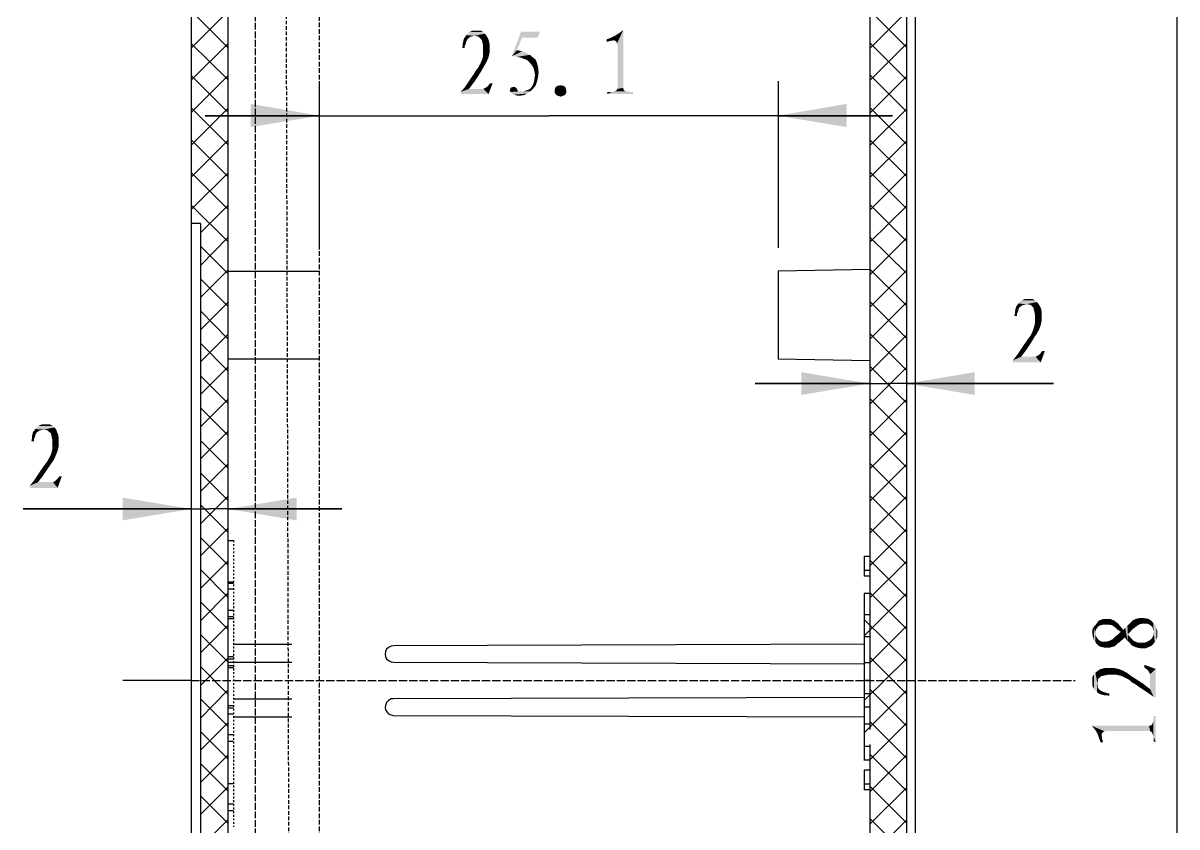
# Model space of a CAD drawing. Header units: millimetres. Extents: x 25 to 550, y -188 to 205.
# Drawn here: x 353.5 to 416.6, y 52.3 to 96.3 of the extents above; entities that cross this region are included whole.
import ezdxf

# ---------------------------------------------------------------- set-up
doc = ezdxf.new("R2010")
doc.units = ezdxf.units.MM
doc.linetypes.add('PDF_IMPORT', pattern=[1, 0.8, -0.2])
doc.layers.add('PDF_图层 1', color=7, linetype='Continuous', true_color=0x231f20)

msp = doc.modelspace()

# ---------------------------------------------------------------- linework, layer by layer
at = {"layer": 'PDF_图层 1', "color": 7, "lineweight": -3}
for points in [[(362.735, 143.733), (362.735, -23.053)], [(362.735, 130.189), (362.735, 85.325)], [(362.735, 128.948), (362.735, 67.859)], [(364.738, 129.315), (364.738, -8.635), (366.233, -8.635), (366.233, -9.651), (368.236, -9.679), (368.236, -10.582), (367.729, -10.582), (367.729, -12.388), (364.936, -12.388), (364.936, -14.899)], [(364.738, 129.315), (364.738, -8.635)], [(364.738, 128.073), (364.738, 67.859)], [(402.322, 128.045), (402.322, -7.365)], [(399.839, 125.336), (399.839, 63.938)], [(399.839, 125.336), (399.839, 63.938)], [(401.842, 125.336), (401.842, -4.656), (402.322, -4.656)], [(401.842, 125.336), (401.842, -4.656)], [(416.628, 124.32), (416.628, 60.354), (416.628, -3.641)], [(401.842, 124.066), (401.842, 74.716)], [(362.735, 96.951), (364.738, 94.947)], [(364.738, 96.922), (362.735, 94.919)], [(399.838, 96.979), (401.842, 94.975)], [(401.842, 96.894), (399.839, 94.891)], [(362.735, 95.173), (364.738, 93.198)], [(364.738, 95.145), (362.735, 93.169)], [(399.838, 95.201), (401.842, 93.198)], [(401.842, 95.145), (399.839, 93.141)], [(362.735, 93.424), (364.738, 91.42)], [(364.738, 93.395), (362.735, 91.392)], [(399.838, 93.452), (401.842, 91.448)], [(369.732, 93.113), (369.732, 83.999)], [(394.817, 93.113), (394.817, 83.999)], [(401.842, 93.367), (399.839, 91.364)], [(362.735, 91.646), (364.738, 89.642)], [(364.738, 91.618), (362.735, 89.614)], [(399.838, 91.674), (401.842, 89.671)], [(401.842, 91.589), (399.839, 89.586)], [(369.732, 91.223), (363.496, 91.223), (382.288, 91.223)], [(394.817, 91.223), (401.081, 91.223), (382.289, 91.223)], [(362.735, 89.897), (364.738, 87.893)], [(364.738, 89.868), (362.735, 87.865)], [(399.838, 89.897), (401.842, 87.921)], [(401.842, 89.84), (399.839, 87.837)], [(362.735, 88.119), (364.738, 86.115)], [(364.738, 88.091), (362.735, 86.087)], [(399.838, 88.147), (401.842, 86.144)], [(401.842, 88.062), (399.839, 86.059)], [(362.735, 86.341), (364.738, 84.338)], [(364.738, 86.313), (363.243, 84.818)], [(399.838, 86.37), (401.842, 84.366)], [(401.842, 86.285), (399.839, 84.31)], [(363.242, 85.325), (362.735, 85.325)], [(363.242, 85.325), (362.735, 85.325)], [(363.242, 85.325), (363.242, 35.354)], [(363.242, 85.325), (363.242, 35.354)], [(364.738, 84.564), (363.243, 83.04)], [(399.838, 84.592), (401.842, 82.617)], [(363.242, 84.084), (364.738, 82.588)], [(401.842, 84.535), (399.839, 82.532)], [(364.738, 82.786), (363.243, 81.291)], [(364.738, 82.73), (369.732, 82.73)], [(399.839, 82.814), (394.816, 82.73)], [(394.817, 82.73), (394.817, 77.933)], [(399.838, 82.842), (401.842, 80.839)], [(401.842, 82.758), (399.839, 80.754)], [(363.242, 82.306), (364.738, 80.811)], [(364.738, 81.008), (363.243, 79.513)], [(399.838, 81.065), (401.842, 79.061)], [(401.842, 81.008), (399.839, 79.005)], [(363.242, 80.557), (364.738, 79.033)], [(364.738, 79.259), (363.243, 77.763)], [(399.838, 79.315), (401.842, 77.312)], [(401.842, 79.231), (399.839, 77.227)], [(363.242, 78.779), (364.738, 77.284)], [(399.839, 78.469), (399.839, 60.862)], [(364.738, 77.933), (369.732, 77.933)], [(394.817, 77.933), (399.839, 77.848)], [(363.242, 77.002), (364.738, 75.506)], [(364.738, 77.481), (363.243, 75.986)], [(399.838, 77.538), (401.842, 75.534)], [(401.842, 77.453), (399.839, 75.45)], [(399.839, 76.578), (393.575, 76.578), (400.827, 76.578)], [(401.842, 76.578), (409.884, 76.578), (400.827, 76.578)], [(399.838, 75.76), (401.842, 73.757)], [(363.242, 75.252), (364.738, 73.757)], [(364.738, 75.704), (363.243, 74.208)], [(401.842, 75.704), (399.839, 73.7)], [(364.738, 73.954), (363.243, 72.459)], [(399.838, 74.011), (401.842, 72.007)], [(401.842, 73.926), (399.839, 71.923)], [(363.242, 73.474), (364.738, 71.979)], [(364.738, 72.177), (363.243, 70.681)], [(399.838, 72.233), (401.842, 70.23)], [(401.842, 72.148), (399.839, 70.145)], [(363.242, 71.697), (364.738, 70.201)], [(364.738, 70.399), (363.243, 68.903)], [(399.838, 70.455), (401.842, 68.452)], [(401.842, 70.399), (399.839, 68.396)], [(362.735, 69.722), (353.536, 69.722), (363.722, 69.722)], [(363.242, 69.947), (364.738, 68.452)], [(364.738, 69.722), (370.974, 69.722), (363.722, 69.722)], [(363.242, 68.17), (364.738, 66.674)], [(364.738, 68.65), (363.243, 67.154)], [(399.838, 68.706), (401.842, 66.703)], [(401.842, 68.621), (399.839, 66.618)], [(364.738, 68.001), (365.048, 68.001)], [(399.528, 67.126), (399.528, 66.054)], [(399.839, 67.126), (399.529, 67.126)], [(399.838, 66.928), (401.842, 64.925)], [(363.242, 66.42), (364.738, 64.897)], [(364.738, 66.872), (363.243, 65.376)], [(399.839, 66.364), (399.529, 66.364)], [(401.842, 66.844), (399.839, 64.869)], [(364.738, 65.743), (365.048, 65.743)], [(364.738, 65.659), (365.048, 65.659)], [(399.839, 66.054), (399.529, 66.054)], [(364.738, 65.123), (363.243, 63.599)], [(364.738, 65.348), (365.048, 65.348)], [(401.842, 65.094), (399.528, 62.781)], [(399.528, 65.094), (399.528, 55.98)], [(399.839, 65.094), (399.529, 65.094)], [(399.838, 65.151), (401.842, 63.176)], [(363.242, 64.643), (364.738, 63.147)], [(364.738, 64.191), (365.048, 64.191)], [(364.738, 63.853), (365.048, 63.853)], [(364.738, 63.74), (365.048, 63.74)], [(399.528, 63.937), (399.528, 62.724)], [(399.839, 63.937), (399.529, 63.937)], [(399.839, 63.937), (399.529, 63.937)], [(399.839, 63.937), (399.839, 63.825)], [(364.738, 63.345), (363.243, 61.849)], [(399.528, 63.684), (401.842, 61.398)], [(401.842, 63.317), (399.839, 61.313)], [(363.242, 62.865), (364.738, 61.37)], [(399.839, 62.724), (399.529, 62.724)], [(399.839, 62.724), (399.529, 62.724)], [(399.839, 63.006), (399.839, 62.724)], [(399.839, 62.724), (399.839, 61.313)], [(399.839, 62.724), (399.839, 59.62)], [(399.839, 62.724), (399.839, 61.313)], [(365.048, 62.329), (368.237, 62.329)], [(373.795, 62.244), (373.654, 62.216)], [(399.528, 62.329), (373.795, 62.245)], [(364.738, 61.567), (363.243, 60.072)], [(364.738, 61.652), (365.048, 61.652)], [(364.738, 61.539), (365.048, 61.539)], [(364.738, 61.342), (368.236, 61.342)], [(373.654, 61.37), (373.795, 61.342)], [(373.795, 61.342), (399.529, 61.257)], [(401.842, 61.539), (399.528, 59.254)], [(399.839, 61.313), (399.529, 61.313)], [(399.838, 61.624), (401.842, 59.62)], [(399.839, 61.313), (399.839, 59.62)], [(363.242, 61.116), (364.738, 59.592)], [(364.738, 61.172), (365.048, 61.172)], [(364.738, 61.059), (365.048, 61.059)], [(362.735, 60.354), (358.982, 60.354)], [(399.839, 60.354), (399.529, 60.354)], [(363.242, 59.338), (364.738, 57.843)], [(364.738, 59.818), (363.243, 58.294)], [(365.048, 59.338), (368.237, 59.338)], [(373.795, 59.338), (373.654, 59.338)], [(399.528, 59.423), (373.795, 59.338)], [(401.842, 59.79), (399.528, 57.476)], [(399.528, 59.62), (399.528, 58.887)], [(399.839, 59.62), (399.529, 59.62)], [(399.839, 59.62), (399.529, 59.62)], [(399.838, 59.874), (401.842, 57.871)], [(399.839, 59.62), (399.839, 57.956)], [(364.738, 58.971), (365.048, 58.971)], [(364.738, 58.859), (365.048, 58.859)], [(399.839, 58.887), (399.529, 58.887)], [(399.839, 58.887), (399.529, 58.887)], [(399.839, 58.887), (399.839, 57.956)], [(399.839, 58.887), (399.839, 57.956)], [(364.738, 58.52), (365.048, 58.52)], [(365.048, 58.351), (368.237, 58.351)], [(373.654, 58.464), (373.795, 58.435)], [(373.795, 58.435), (399.529, 58.351)], [(399.838, 58.097), (401.842, 56.093)], [(363.242, 57.561), (364.738, 56.065)], [(364.738, 58.04), (363.243, 56.545)], [(399.528, 57.956), (399.528, 56.742)], [(399.839, 57.956), (399.529, 57.956)], [(399.839, 57.956), (399.529, 57.956)], [(401.842, 58.012), (399.839, 56.009)], [(399.839, 57.956), (399.839, 57.673)], [(364.738, 57.391), (365.048, 57.391)], [(364.738, 57.024), (365.048, 57.024)], [(399.839, 56.855), (399.839, 56.742)], [(364.738, 56.263), (363.243, 54.767)], [(399.839, 56.742), (399.529, 56.742)], [(399.839, 56.742), (399.529, 56.742)], [(399.838, 56.319), (401.842, 54.316)], [(399.839, 56.742), (399.839, -4.656)], [(399.839, 56.742), (399.839, -4.656)], [(401.842, 56.263), (399.839, 54.259)], [(363.242, 55.811), (364.738, 54.316)], [(399.839, 55.981), (399.529, 55.981)], [(399.528, 55.444), (399.528, 54.372)], [(399.839, 55.444), (399.529, 55.444)], [(364.738, 54.513), (363.243, 53.018)], [(364.738, 54.711), (365.048, 54.711)], [(399.839, 54.682), (399.529, 54.682)], [(399.839, 54.372), (399.529, 54.372)], [(399.838, 54.57), (401.842, 52.566)], [(401.842, 54.485), (399.839, 52.482)], [(363.242, 54.034), (364.738, 52.538)], [(364.738, 53.61), (365.048, 53.61)], [(364.738, 53.243), (365.048, 53.243)], [(364.738, 52.736), (363.243, 51.24)], [(399.838, 52.792), (401.842, 50.789)], [(401.842, 52.707), (399.839, 50.704)]]:
    msp.add_lwpolyline(points, dxfattribs=at)
at = {"layer": 'PDF_图层 1', "color": 7, "linetype": 'PDF_IMPORT', "lineweight": -3, "ltscale": 0.2475}
msp.add_lwpolyline([(367.785, 142.012), (368.237, -10.638)], dxfattribs=at)
at = {"layer": 'PDF_图层 1', "color": 7, "linetype": 'PDF_IMPORT', "lineweight": -3, "ltscale": 0.321667}
msp.add_lwpolyline([(369.732, 128.835), (369.732, -8.155)], dxfattribs=at)
at = {"layer": 'PDF_图层 1', "color": 7, "linetype": 'PDF_IMPORT', "lineweight": -3, "ltscale": 0.460833}
msp.add_lwpolyline([(366.233, 117.859), (366.233, -9.651)], dxfattribs=at)
at = {"layer": 'PDF_图层 1', "color": 7, "linetype": 'PDF_IMPORT', "lineweight": -3, "ltscale": 0.068333}
msp.add_lwpolyline([(365.048, 68.001), (365.048, 52.341)], dxfattribs=at)
at = {"layer": 'PDF_图层 1', "color": 7, "linetype": 'PDF_IMPORT', "lineweight": -3, "ltscale": 0.5675}
msp.add_lwpolyline([(362.735, 60.354), (411.069, 60.354)], dxfattribs=at)
at = {"layer": 'PDF_图层 1', "color": 7, "lineweight": -3}
for points in [[(373.654, 62.216), (373.232, 62.109), (373.232, 61.476), (373.654, 61.37)], [(373.654, 59.338), (373.216, 59.138), (373.243, 58.585), (373.654, 58.464)]]:
    msp.add_open_spline(points, degree=3, dxfattribs=at)
at = {"layer": 'PDF_图层 1', "color": 7, "transparency": 33554559}
for points in [[(385.928, 95.314), (385.844, 95.342), (386.352, 95.907)], [(385.844, 95.342), (386.126, 95.737), (386.352, 95.906)], [(385.928, 95.314), (385.985, 95.257), (386.352, 95.907)], [(385.985, 95.257), (386.013, 95.173), (386.351, 95.907)], [(386.013, 95.173), (386.041, 95.032), (386.352, 95.907)], [(386.352, 95.907), (386.041, 95.032), (386.352, 92.746)], [(377.576, 95.173), (377.746, 95.173), (377.774, 95.286)], [(377.604, 95.286), (377.577, 95.173), (377.774, 95.286)], [(377.604, 95.286), (377.774, 95.286), (377.831, 95.399)], [(377.633, 95.399), (377.605, 95.286), (377.83, 95.399)], [(377.661, 95.483), (377.633, 95.399), (377.915, 95.483)], [(377.633, 95.399), (377.83, 95.399), (377.914, 95.483)], [(377.717, 95.54), (377.661, 95.483), (378, 95.54)], [(377.661, 95.483), (377.915, 95.483), (378, 95.54)], [(377.717, 95.54), (378.112, 95.567), (378.225, 95.596)], [(377.717, 95.54), (378, 95.54), (378.113, 95.567)], [(377.746, 95.624), (377.718, 95.54), (378.225, 95.596)], [(377.774, 95.653), (377.746, 95.624), (378.789, 95.709)], [(377.746, 95.624), (378.225, 95.596), (378.789, 95.709)], [(377.858, 95.737), (377.774, 95.653), (378.789, 95.709)], [(377.943, 95.794), (377.858, 95.737), (378.677, 95.794)], [(378.677, 95.794), (377.858, 95.737), (378.789, 95.709)], [(378.056, 95.85), (377.943, 95.794), (378.62, 95.85)], [(378.62, 95.85), (377.943, 95.794), (378.677, 95.794)], [(378.338, 95.878), (378.056, 95.85), (378.535, 95.878)], [(378.141, 95.878), (378.056, 95.85), (378.338, 95.878)], [(378.536, 95.878), (378.056, 95.85), (378.62, 95.85)], [(378.789, 95.709), (378.225, 95.596), (378.874, 95.596)], [(378.225, 95.596), (378.366, 95.568), (378.874, 95.596)], [(378.366, 95.568), (378.451, 95.54), (378.874, 95.596)], [(378.451, 95.54), (378.536, 95.455), (378.874, 95.596)], [(378.874, 95.596), (378.536, 95.455), (378.959, 95.455)], [(378.536, 95.455), (378.62, 95.37), (378.959, 95.455)], [(378.959, 95.455), (378.62, 95.37), (379.016, 95.286)], [(378.62, 95.37), (378.648, 95.229), (379.016, 95.286)], [(378.649, 95.229), (378.677, 95.117), (379.015, 95.286)], [(379.015, 95.286), (378.677, 95.116), (379.043, 95.116)], [(380.821, 95.483), (380.257, 94.468), (380.765, 95.822)], [(380.821, 95.483), (380.539, 94.806), (380.257, 94.468)], [(380.765, 95.822), (380.821, 95.483), (381.809, 95.822)], [(380.821, 95.483), (381.668, 95.483), (381.809, 95.822)], [(385.674, 95.483), (385.448, 95.399), (385.844, 95.342)], [(385.448, 95.399), (385.448, 95.257), (385.646, 95.314)], [(385.449, 95.399), (385.646, 95.314), (385.844, 95.342)], [(385.674, 95.483), (385.844, 95.342), (385.901, 95.596)], [(385.9, 95.596), (385.844, 95.342), (386.126, 95.738)], [(377.576, 95.06), (377.548, 94.919), (377.689, 95.032)], [(377.689, 95.032), (377.548, 94.919), (377.689, 94.919)], [(377.576, 95.173), (377.576, 95.06), (377.746, 95.173)], [(377.576, 95.06), (377.689, 95.032), (377.746, 95.173)], [(378.677, 95.116), (378.677, 94.947), (379.043, 95.116)], [(379.043, 95.116), (378.677, 94.947), (379.043, 94.89)], [(378.677, 94.947), (378.677, 94.778), (379.043, 94.89)], [(379.043, 94.89), (378.677, 94.778), (379.043, 94.665)], [(378.677, 94.778), (378.677, 94.581), (379.043, 94.665)], [(378.677, 94.581), (378.677, 94.411), (379.043, 94.665)], [(378.677, 94.411), (378.987, 94.411), (379.043, 94.665)], [(380.539, 94.806), (380.257, 94.468), (380.821, 94.749)], [(380.821, 94.75), (380.257, 94.468), (381.047, 94.665)], [(381.047, 94.665), (380.257, 94.468), (381.244, 94.552)], [(386.041, 95.032), (386.041, 92.69), (386.352, 92.746)], [(378.536, 94.072), (378.479, 93.96), (378.902, 94.214)], [(378.479, 93.96), (378.761, 93.96), (378.902, 94.214)], [(378.62, 94.242), (378.536, 94.072), (378.902, 94.214)], [(378.677, 94.411), (378.62, 94.242), (378.987, 94.411)], [(378.62, 94.242), (378.902, 94.214), (378.987, 94.411)], [(380.257, 94.468), (380.426, 94.468), (381.244, 94.552)], [(380.426, 94.468), (380.539, 94.439), (381.244, 94.552)], [(380.539, 94.439), (380.68, 94.411), (381.244, 94.552)], [(381.244, 94.552), (380.68, 94.411), (381.414, 94.411)], [(380.68, 94.411), (380.793, 94.383), (381.414, 94.411)], [(380.793, 94.383), (380.934, 94.326), (381.414, 94.411)], [(380.934, 94.326), (381.019, 94.299), (381.414, 94.411)], [(381.414, 94.411), (381.019, 94.299), (381.555, 94.299)], [(381.019, 94.298), (381.132, 94.241), (381.555, 94.298)], [(381.132, 94.242), (381.216, 94.157), (381.555, 94.299)], [(381.555, 94.298), (381.216, 94.157), (381.64, 94.101)], [(381.216, 94.157), (381.329, 94.016), (381.64, 94.101)], [(381.64, 94.101), (381.329, 94.016), (381.696, 93.875)], [(381.329, 94.016), (381.442, 93.847), (381.696, 93.875)], [(378.169, 93.48), (378.028, 93.283), (378.423, 93.396)], [(378.028, 93.283), (378.197, 93.056), (378.423, 93.395)], [(378.169, 93.48), (378.423, 93.396), (378.62, 93.706)], [(378.282, 93.677), (378.169, 93.48), (378.62, 93.705)], [(378.395, 93.818), (378.282, 93.677), (378.62, 93.706)], [(378.479, 93.96), (378.395, 93.818), (378.761, 93.96)], [(378.395, 93.818), (378.62, 93.706), (378.761, 93.96)], [(381.442, 93.847), (381.498, 93.65), (381.696, 93.875)], [(381.696, 93.875), (381.498, 93.649), (381.724, 93.593)], [(381.498, 93.649), (381.526, 93.452), (381.724, 93.593)], [(381.527, 93.451), (381.498, 93.254), (381.696, 93.339)], [(381.527, 93.451), (381.696, 93.339), (381.724, 93.593)], [(377.689, 92.774), (377.463, 92.52), (377.915, 92.69)], [(377.689, 92.774), (377.915, 92.69), (378.197, 93.056)], [(377.858, 93.029), (377.69, 92.774), (378.197, 93.056)], [(378.028, 93.283), (377.858, 93.029), (378.197, 93.056)], [(378.818, 92.746), (378.705, 92.69), (378.987, 92.408)], [(378.902, 92.803), (378.818, 92.746), (379.213, 93)], [(378.818, 92.746), (378.987, 92.408), (379.213, 93)], [(378.987, 92.887), (378.902, 92.803), (379.213, 93)], [(379.072, 93), (378.987, 92.887), (379.213, 93)], [(380.201, 92.746), (380.172, 92.69), (380.482, 92.746)], [(380.482, 92.746), (380.172, 92.69), (380.539, 92.69)], [(380.257, 92.774), (380.2, 92.746), (380.454, 92.774)], [(380.455, 92.774), (380.201, 92.746), (380.482, 92.746)], [(380.37, 92.803), (380.257, 92.774), (380.455, 92.774)], [(381.329, 92.774), (381.273, 92.718), (381.555, 92.859)], [(381.273, 92.718), (381.414, 92.69), (381.555, 92.859)], [(381.414, 92.916), (381.329, 92.774), (381.555, 92.859)], [(381.47, 93.057), (381.414, 92.915), (381.64, 93.085)], [(381.414, 92.916), (381.555, 92.859), (381.64, 93.085)], [(381.498, 93.254), (381.47, 93.057), (381.64, 93.085)], [(381.498, 93.254), (381.64, 93.085), (381.696, 93.339)], [(382.655, 92.774), (382.627, 92.718), (383.191, 92.774)], [(383.191, 92.774), (382.627, 92.718), (383.219, 92.69)], [(382.712, 92.831), (382.655, 92.774), (383.135, 92.831)], [(383.135, 92.831), (382.655, 92.774), (383.191, 92.774)], [(382.768, 92.859), (382.712, 92.831), (383.079, 92.859)], [(383.079, 92.859), (382.712, 92.831), (383.135, 92.831)], [(382.937, 92.887), (382.768, 92.859), (383.079, 92.859)], [(386.352, 92.746), (386.041, 92.69), (386.352, 92.69)], [(377.463, 92.52), (377.463, 92.408), (378.705, 92.69)], [(378.705, 92.69), (377.463, 92.408), (378.987, 92.408)], [(377.915, 92.69), (377.464, 92.52), (378.705, 92.69)], [(380.172, 92.662), (380.144, 92.605), (380.567, 92.633)], [(380.144, 92.605), (380.172, 92.548), (380.567, 92.633)], [(380.172, 92.69), (380.172, 92.662), (380.539, 92.69)], [(380.539, 92.69), (380.172, 92.662), (380.567, 92.633)], [(380.567, 92.633), (380.172, 92.549), (380.595, 92.549)], [(380.172, 92.549), (380.2, 92.52), (380.595, 92.549)], [(380.595, 92.549), (380.2, 92.52), (381.273, 92.549)], [(380.201, 92.52), (380.229, 92.464), (381.273, 92.548)], [(380.229, 92.464), (381.103, 92.436), (381.272, 92.549)], [(380.229, 92.464), (380.285, 92.408), (381.103, 92.436)], [(380.285, 92.408), (380.37, 92.379), (381.104, 92.436)], [(380.37, 92.379), (380.455, 92.352), (381.104, 92.436)], [(380.455, 92.351), (380.934, 92.351), (381.104, 92.436)], [(380.455, 92.351), (380.567, 92.323), (380.934, 92.351)], [(380.567, 92.323), (380.736, 92.323), (380.934, 92.351)], [(380.849, 92.549), (381.273, 92.549), (381.414, 92.69)], [(380.962, 92.577), (380.85, 92.549), (381.414, 92.69)], [(381.047, 92.605), (380.962, 92.577), (381.414, 92.69)], [(381.132, 92.633), (381.047, 92.606), (381.414, 92.69)], [(381.216, 92.662), (381.132, 92.633), (381.414, 92.69)], [(381.273, 92.718), (381.216, 92.661), (381.414, 92.69)], [(383.248, 92.605), (382.598, 92.52), (383.248, 92.52)], [(382.627, 92.718), (382.599, 92.605), (383.22, 92.69)], [(383.22, 92.69), (382.599, 92.605), (383.248, 92.605)], [(382.599, 92.605), (382.599, 92.52), (383.248, 92.605)], [(382.599, 92.52), (382.627, 92.436), (383.248, 92.52)], [(382.627, 92.436), (383.22, 92.436), (383.248, 92.52)], [(382.627, 92.436), (382.683, 92.379), (383.22, 92.436)], [(382.683, 92.379), (383.163, 92.352), (383.219, 92.436)], [(382.683, 92.379), (382.74, 92.323), (383.163, 92.352)], [(382.74, 92.323), (383.106, 92.323), (383.163, 92.351)], [(382.74, 92.323), (382.852, 92.295), (383.106, 92.323)], [(382.853, 92.295), (383.022, 92.295), (383.107, 92.323)], [(382.853, 92.295), (382.937, 92.266), (383.022, 92.295)], [(386.775, 92.52), (385.477, 92.408), (386.887, 92.52)], [(385.731, 92.52), (385.477, 92.408), (386.775, 92.52)], [(385.618, 92.52), (385.477, 92.408), (385.731, 92.52)], [(385.477, 92.52), (385.477, 92.408), (385.618, 92.52)], [(386.887, 92.52), (385.477, 92.408), (386.887, 92.408)], [(386.578, 92.549), (385.731, 92.52), (386.662, 92.549)], [(385.787, 92.549), (385.731, 92.52), (386.577, 92.549)], [(386.662, 92.549), (385.731, 92.52), (386.775, 92.52)], [(385.928, 92.577), (385.872, 92.549), (386.436, 92.577)], [(386.436, 92.577), (385.872, 92.549), (386.493, 92.549)], [(385.985, 92.605), (385.928, 92.577), (386.38, 92.633)], [(386.38, 92.633), (385.929, 92.577), (386.436, 92.577)], [(386.013, 92.662), (385.985, 92.605), (386.379, 92.633)], [(386.041, 92.69), (386.013, 92.662), (386.352, 92.69)], [(386.352, 92.69), (386.013, 92.662), (386.379, 92.633)], [(369.732, 91.223), (365.979, 91.872), (365.979, 90.602)], [(394.817, 91.223), (398.569, 90.602), (398.569, 91.872)], [(407.852, 80.811), (407.824, 80.754), (408.106, 80.811)], [(407.824, 80.754), (408.022, 80.754), (408.106, 80.811)], [(407.909, 80.867), (407.852, 80.811), (408.191, 80.867)], [(407.852, 80.811), (408.106, 80.811), (408.191, 80.867)], [(407.937, 80.952), (407.909, 80.867), (408.417, 80.924)], [(407.909, 80.867), (408.304, 80.895), (408.417, 80.924)], [(407.909, 80.867), (408.191, 80.867), (408.304, 80.895)], [(407.965, 80.98), (407.937, 80.952), (408.981, 81.037)], [(407.937, 80.952), (408.417, 80.924), (408.981, 81.036)], [(408.05, 81.065), (407.965, 80.98), (408.981, 81.037)], [(408.868, 81.121), (408.049, 81.065), (408.981, 81.036)], [(408.135, 81.121), (408.05, 81.065), (408.868, 81.121)], [(408.247, 81.178), (408.135, 81.121), (408.783, 81.178)], [(408.784, 81.178), (408.135, 81.121), (408.868, 81.121)], [(408.53, 81.206), (408.247, 81.178), (408.727, 81.206)], [(408.332, 81.206), (408.247, 81.178), (408.529, 81.206)], [(408.727, 81.206), (408.247, 81.178), (408.784, 81.178)], [(408.981, 81.036), (408.416, 80.924), (409.066, 80.924)], [(408.417, 80.924), (408.558, 80.896), (409.066, 80.924)], [(408.558, 80.895), (408.643, 80.867), (409.066, 80.924)], [(408.643, 80.867), (408.727, 80.782), (409.066, 80.924)], [(409.066, 80.924), (408.727, 80.782), (409.151, 80.782)], [(408.727, 80.782), (408.784, 80.726), (409.151, 80.782)], [(409.151, 80.782), (408.784, 80.726), (409.207, 80.641)], [(407.768, 80.416), (407.74, 80.274), (407.881, 80.388)], [(407.881, 80.388), (407.74, 80.275), (407.881, 80.275)], [(407.796, 80.642), (407.768, 80.529), (407.965, 80.642)], [(407.768, 80.528), (407.937, 80.528), (407.965, 80.641)], [(407.768, 80.528), (407.768, 80.416), (407.937, 80.528)], [(407.768, 80.416), (407.881, 80.388), (407.937, 80.528)], [(407.824, 80.754), (407.796, 80.642), (408.022, 80.754)], [(407.796, 80.642), (407.965, 80.642), (408.022, 80.754)], [(408.784, 80.726), (408.812, 80.585), (409.207, 80.642)], [(408.812, 80.585), (408.84, 80.472), (409.207, 80.642)], [(409.207, 80.642), (408.84, 80.472), (409.235, 80.472)], [(408.84, 80.472), (408.868, 80.303), (409.235, 80.472)], [(409.235, 80.472), (408.868, 80.303), (409.235, 80.246)], [(408.868, 80.303), (408.868, 80.134), (409.235, 80.246)], [(409.235, 80.247), (408.868, 80.134), (409.235, 80.021)], [(408.868, 80.134), (408.868, 79.936), (409.235, 80.021)], [(408.727, 79.4), (408.67, 79.287), (409.094, 79.541)], [(408.671, 79.287), (408.953, 79.287), (409.094, 79.541)], [(408.784, 79.569), (408.727, 79.4), (409.094, 79.541)], [(408.84, 79.767), (408.783, 79.569), (409.179, 79.767)], [(408.784, 79.569), (409.094, 79.541), (409.179, 79.767)], [(408.868, 79.936), (408.84, 79.767), (409.235, 80.021)], [(408.84, 79.767), (409.179, 79.767), (409.235, 80.021)], [(408.473, 79.005), (408.36, 78.836), (408.784, 79.033)], [(408.36, 78.836), (408.614, 78.751), (408.784, 79.033)], [(408.586, 79.146), (408.474, 79.005), (408.783, 79.033)], [(408.671, 79.287), (408.586, 79.146), (408.953, 79.287)], [(408.586, 79.146), (408.783, 79.033), (408.953, 79.287)], [(408.05, 78.384), (407.881, 78.13), (408.389, 78.412)], [(407.881, 78.13), (408.107, 78.046), (408.389, 78.412)], [(408.219, 78.638), (408.05, 78.384), (408.389, 78.412)], [(408.36, 78.836), (408.219, 78.638), (408.614, 78.751)], [(408.219, 78.638), (408.389, 78.412), (408.614, 78.751)], [(409.094, 78.158), (409.009, 78.102), (409.404, 78.356)], [(409.009, 78.102), (409.179, 77.735), (409.404, 78.356)], [(409.179, 78.243), (409.094, 78.158), (409.404, 78.356)], [(409.263, 78.356), (409.178, 78.243), (409.404, 78.356)], [(407.881, 78.13), (407.655, 77.848), (408.107, 78.046)], [(408.106, 78.046), (407.655, 77.848), (408.896, 78.046)], [(407.655, 77.848), (407.655, 77.735), (408.897, 78.046)], [(408.897, 78.046), (407.655, 77.735), (409.179, 77.735)], [(409.009, 78.102), (408.897, 78.046), (409.179, 77.735)], [(399.839, 76.578), (396.086, 77.199), (396.086, 75.958)], [(401.842, 76.578), (405.567, 75.958), (405.567, 77.199)], [(354.072, 73.898), (354.044, 73.785), (354.27, 73.898)], [(354.044, 73.785), (354.213, 73.785), (354.27, 73.898)], [(354.1, 73.954), (354.072, 73.898), (354.354, 73.954)], [(354.072, 73.898), (354.27, 73.898), (354.354, 73.954)], [(354.157, 74.011), (354.1, 73.954), (354.439, 74.011)], [(354.1, 73.954), (354.354, 73.954), (354.439, 74.011)], [(354.185, 74.095), (354.157, 74.011), (354.665, 74.067)], [(354.157, 74.011), (354.552, 74.039), (354.665, 74.067)], [(354.157, 74.011), (354.439, 74.011), (354.552, 74.039)], [(354.213, 74.124), (354.185, 74.095), (355.257, 74.18)], [(354.185, 74.095), (354.665, 74.067), (355.257, 74.18)], [(354.298, 74.208), (354.213, 74.124), (355.257, 74.18)], [(354.382, 74.264), (354.298, 74.208), (355.144, 74.264)], [(355.144, 74.264), (354.298, 74.208), (355.257, 74.18)], [(354.495, 74.321), (354.382, 74.264), (355.06, 74.321)], [(355.06, 74.321), (354.382, 74.264), (355.144, 74.264)], [(354.778, 74.35), (354.495, 74.321), (354.975, 74.35)], [(354.58, 74.35), (354.495, 74.321), (354.777, 74.35)], [(354.975, 74.35), (354.495, 74.321), (355.06, 74.321)], [(355.257, 74.18), (354.665, 74.067), (355.342, 74.067)], [(354.665, 74.067), (354.806, 74.039), (355.342, 74.067)], [(354.806, 74.039), (354.89, 74.011), (355.342, 74.067)], [(354.89, 74.011), (354.975, 73.926), (355.342, 74.067)], [(355.342, 74.067), (354.975, 73.926), (355.399, 73.926)], [(354.975, 73.926), (355.06, 73.869), (355.398, 73.926)], [(355.398, 73.926), (355.06, 73.869), (355.455, 73.785)], [(355.06, 73.87), (355.088, 73.728), (355.455, 73.785)], [(354.129, 73.531), (353.987, 73.419), (354.129, 73.419)], [(354.016, 73.559), (353.988, 73.418), (354.129, 73.531)], [(354.044, 73.785), (354.016, 73.673), (354.213, 73.785)], [(354.016, 73.672), (354.185, 73.672), (354.213, 73.785)], [(354.016, 73.672), (354.016, 73.559), (354.185, 73.672)], [(354.016, 73.559), (354.129, 73.531), (354.185, 73.672)], [(355.088, 73.728), (355.116, 73.616), (355.455, 73.785)], [(355.455, 73.785), (355.116, 73.616), (355.483, 73.616)], [(355.116, 73.616), (355.144, 73.446), (355.483, 73.616)], [(355.483, 73.616), (355.144, 73.446), (355.483, 73.39)], [(355.144, 73.446), (355.144, 73.277), (355.483, 73.39)], [(355.483, 73.39), (355.144, 73.277), (355.483, 73.164)], [(355.144, 73.277), (355.144, 73.08), (355.483, 73.164)], [(354.975, 72.543), (354.918, 72.431), (355.342, 72.685)], [(354.918, 72.431), (355.229, 72.431), (355.342, 72.685)], [(355.06, 72.713), (354.975, 72.543), (355.342, 72.685)], [(355.116, 72.91), (355.06, 72.713), (355.427, 72.91)], [(355.06, 72.713), (355.342, 72.685), (355.426, 72.91)], [(355.144, 73.079), (355.116, 72.91), (355.483, 73.164)], [(355.116, 72.91), (355.427, 72.91), (355.483, 73.164)], [(354.608, 71.979), (354.467, 71.782), (354.862, 71.894)], [(354.721, 72.148), (354.608, 71.979), (355.06, 72.176)], [(354.608, 71.979), (354.862, 71.894), (355.06, 72.176)], [(354.834, 72.289), (354.721, 72.148), (355.06, 72.177)], [(354.918, 72.431), (354.834, 72.289), (355.229, 72.431)], [(354.834, 72.289), (355.06, 72.177), (355.229, 72.431)], [(354.298, 71.528), (354.129, 71.274), (354.636, 71.556)], [(354.129, 71.274), (354.354, 71.189), (354.636, 71.556)], [(354.467, 71.782), (354.298, 71.528), (354.636, 71.556)], [(354.467, 71.782), (354.636, 71.556), (354.862, 71.894)], [(355.342, 71.302), (355.285, 71.245), (355.653, 71.499)], [(355.285, 71.245), (355.427, 70.879), (355.652, 71.499)], [(355.426, 71.386), (355.342, 71.302), (355.653, 71.499)], [(355.511, 71.499), (355.426, 71.387), (355.653, 71.499)], [(354.128, 71.274), (353.903, 70.992), (354.355, 71.189)], [(354.354, 71.189), (353.903, 70.992), (355.173, 71.189)], [(353.903, 70.992), (353.903, 70.879), (355.172, 71.189)], [(355.172, 71.189), (353.903, 70.878), (355.426, 70.878)], [(355.285, 71.245), (355.173, 71.189), (355.427, 70.879)], [(362.735, 69.722), (358.982, 70.342), (358.982, 69.101)], [(364.738, 69.722), (368.49, 69.101), (368.49, 70.342)], [(414.398, 63.712), (414.427, 63.317), (414.483, 63.74)], [(414.483, 63.74), (414.426, 63.317), (414.511, 63.373)], [(414.624, 63.768), (414.483, 63.74), (414.624, 63.429)], [(414.483, 63.74), (414.511, 63.373), (414.624, 63.429)], [(414.624, 63.768), (414.624, 63.429), (414.765, 63.458)], [(414.765, 63.768), (414.624, 63.768), (414.765, 63.458)], [(414.765, 63.768), (414.765, 63.458), (414.878, 63.458)], [(414.765, 63.768), (414.878, 63.458), (414.935, 63.74)], [(414.935, 63.74), (414.878, 63.458), (414.991, 63.458)], [(415.076, 63.712), (414.934, 63.74), (415.076, 63.43)], [(414.935, 63.74), (414.991, 63.458), (415.076, 63.429)], [(412.028, 63.175), (412, 63.091), (412.028, 62.752)], [(412.085, 63.288), (412.028, 63.176), (412.085, 62.555)], [(412.028, 63.175), (412.028, 62.752), (412.056, 62.668)], [(412.028, 63.175), (412.056, 62.668), (412.085, 62.555)], [(412.17, 63.373), (412.085, 63.288), (412.17, 63.035)], [(412.17, 62.978), (412.085, 63.289), (412.17, 62.865)], [(412.085, 63.288), (412.085, 62.555), (412.17, 62.442)], [(412.17, 62.865), (412.085, 63.288), (412.17, 62.442)], [(412.17, 63.035), (412.085, 63.288), (412.17, 62.978)], [(412.254, 63.486), (412.17, 63.373), (412.254, 63.204)], [(412.17, 63.373), (412.17, 63.035), (412.198, 63.119)], [(412.17, 63.373), (412.198, 63.119), (412.254, 63.204)], [(412.254, 63.486), (412.311, 63.289), (412.339, 63.599)], [(412.254, 63.486), (412.254, 63.204), (412.311, 63.289)], [(412.339, 63.599), (412.311, 63.288), (412.395, 63.345)], [(412.339, 63.599), (412.395, 63.345), (412.452, 63.656)], [(412.452, 63.655), (412.395, 63.345), (412.508, 63.373)], [(412.593, 63.712), (412.452, 63.655), (412.593, 63.401)], [(412.452, 63.655), (412.508, 63.373), (412.593, 63.401)], [(412.593, 63.712), (412.593, 63.401), (412.706, 63.401)], [(412.593, 63.712), (412.706, 63.401), (412.734, 63.712)], [(412.734, 63.712), (412.705, 63.401), (412.903, 63.401)], [(412.847, 63.712), (412.734, 63.712), (412.903, 63.401)], [(412.847, 63.712), (412.903, 63.401), (412.988, 63.712)], [(412.988, 63.712), (412.903, 63.401), (413.072, 63.373)], [(412.988, 63.712), (413.072, 63.373), (413.101, 63.655)], [(413.101, 63.655), (413.072, 63.373), (413.158, 63.317)], [(413.101, 63.655), (413.158, 63.317), (413.213, 63.627)], [(413.213, 63.627), (413.157, 63.317), (413.27, 63.232)], [(413.213, 63.627), (413.27, 63.232), (413.298, 63.542)], [(413.298, 63.542), (413.27, 63.232), (413.383, 63.119)], [(413.298, 63.542), (413.383, 63.119), (413.411, 63.458)], [(413.411, 63.458), (413.383, 63.119), (413.552, 63.006)], [(413.552, 63.288), (413.411, 63.458), (413.552, 63.006)], [(413.552, 63.288), (413.552, 63.006), (413.58, 62.527)], [(413.552, 63.288), (413.58, 62.527), (413.693, 62.611)], [(413.693, 63.119), (413.552, 63.288), (413.693, 62.611)], [(413.693, 63.119), (413.778, 62.696), (413.806, 63.232)], [(413.693, 63.119), (413.693, 62.611), (413.778, 62.696)], [(413.806, 63.232), (413.778, 62.696), (413.919, 62.527)], [(413.919, 63.345), (413.806, 63.232), (413.919, 62.526)], [(413.919, 63.345), (413.947, 62.865), (414.003, 63.429)], [(413.919, 63.345), (413.919, 62.526), (413.947, 62.865)], [(414.003, 63.429), (413.947, 62.865), (414.089, 63.006)], [(414.088, 63.514), (414.003, 63.429), (414.088, 63.006)], [(414.144, 63.571), (414.088, 63.514), (414.173, 63.119)], [(414.088, 63.514), (414.088, 63.006), (414.173, 63.119)], [(414.144, 63.571), (414.173, 63.119), (414.201, 63.627)], [(414.201, 63.627), (414.173, 63.119), (414.314, 63.232)], [(414.257, 63.655), (414.201, 63.627), (414.314, 63.232)], [(414.314, 63.683), (414.257, 63.656), (414.314, 63.232)], [(414.398, 63.712), (414.314, 63.684), (414.427, 63.317)], [(414.314, 63.683), (414.314, 63.232), (414.426, 63.317)], [(415.076, 63.712), (415.076, 63.43), (415.161, 63.373)], [(415.076, 63.712), (415.161, 63.373), (415.217, 63.627)], [(415.217, 63.627), (415.16, 63.373), (415.245, 63.317)], [(415.217, 63.627), (415.245, 63.317), (415.302, 63.232)], [(415.217, 63.627), (415.302, 63.232), (415.329, 63.147)], [(415.329, 63.514), (415.217, 63.627), (415.329, 63.148)], [(415.329, 63.514), (415.329, 63.148), (415.358, 63.034)], [(415.329, 63.514), (415.358, 63.034), (415.415, 62.442)], [(415.329, 63.514), (415.415, 62.442), (415.442, 63.373)], [(415.442, 63.373), (415.415, 62.442), (415.499, 62.555)], [(415.499, 63.232), (415.442, 63.373), (415.499, 62.555)], [(415.499, 63.232), (415.499, 62.555), (415.556, 62.724)], [(415.555, 62.893), (415.499, 63.232), (415.555, 62.724)], [(415.555, 63.063), (415.499, 63.232), (415.555, 62.893)], [(412, 63.091), (412, 62.95), (412.028, 62.752)], [(412.198, 62.781), (412.17, 62.865), (412.254, 62.329)], [(412.17, 62.865), (412.17, 62.442), (412.254, 62.329)], [(412.254, 62.696), (412.198, 62.781), (412.254, 62.329)], [(412.31, 62.611), (412.254, 62.696), (412.339, 62.244)], [(412.254, 62.696), (412.254, 62.329), (412.339, 62.244)], [(412.31, 62.611), (412.339, 62.244), (412.367, 62.555)], [(412.367, 62.555), (412.339, 62.244), (412.452, 62.188)], [(412.452, 62.498), (412.367, 62.555), (412.452, 62.188)], [(412.536, 62.47), (412.452, 62.498), (412.593, 62.16)], [(412.452, 62.498), (412.452, 62.188), (412.593, 62.16)], [(412.536, 62.47), (412.593, 62.16), (412.649, 62.47)], [(412.649, 62.47), (412.593, 62.16), (412.734, 62.132)], [(412.649, 62.47), (412.734, 62.132), (412.762, 62.47)], [(412.762, 62.47), (412.734, 62.132), (412.903, 62.132)], [(412.875, 62.498), (412.762, 62.471), (412.903, 62.132)], [(412.875, 62.498), (412.903, 62.132), (412.959, 62.526)], [(412.96, 62.527), (412.903, 62.132), (413.016, 62.16)], [(412.959, 62.527), (413.016, 62.16), (413.072, 62.583)], [(413.072, 62.583), (413.016, 62.16), (413.129, 62.188)], [(413.072, 62.583), (413.129, 62.188), (413.157, 62.639)], [(413.157, 62.639), (413.129, 62.188), (413.213, 62.216)], [(413.157, 62.64), (413.242, 62.244), (413.27, 62.752)], [(413.157, 62.64), (413.213, 62.216), (413.242, 62.244)], [(413.27, 62.752), (413.242, 62.244), (413.298, 62.273)], [(413.411, 62.865), (413.27, 62.752), (413.411, 62.386)], [(413.27, 62.752), (413.298, 62.273), (413.355, 62.329)], [(413.27, 62.752), (413.355, 62.329), (413.411, 62.386)], [(413.411, 62.865), (413.496, 62.442), (413.552, 63.006)], [(413.411, 62.865), (413.411, 62.386), (413.495, 62.442)], [(413.552, 63.006), (413.495, 62.442), (413.58, 62.526)], [(413.947, 62.865), (413.919, 62.527), (414.06, 62.386)], [(413.947, 62.865), (414.06, 62.386), (414.089, 62.696)], [(414.088, 62.696), (414.06, 62.386), (414.144, 62.273)], [(414.088, 62.696), (414.145, 62.273), (414.201, 62.583)], [(414.201, 62.583), (414.144, 62.273), (414.258, 62.217)], [(414.201, 62.583), (414.258, 62.217), (414.286, 62.498)], [(414.286, 62.498), (414.258, 62.217), (414.398, 62.16)], [(414.37, 62.47), (414.286, 62.498), (414.398, 62.16)], [(414.37, 62.47), (414.398, 62.16), (414.427, 62.442)], [(415.048, 62.498), (414.963, 62.442), (415.048, 62.16)], [(415.161, 62.555), (415.048, 62.498), (415.188, 62.216)], [(415.048, 62.498), (415.048, 62.16), (415.189, 62.217)], [(415.161, 62.555), (415.188, 62.216), (415.245, 62.639)], [(415.245, 62.639), (415.188, 62.216), (415.302, 62.301)], [(415.302, 62.724), (415.245, 62.639), (415.302, 62.301)], [(415.358, 62.837), (415.301, 62.724), (415.415, 62.442)], [(415.302, 62.724), (415.302, 62.301), (415.414, 62.442)], [(415.358, 63.035), (415.358, 62.95), (415.415, 62.442)], [(415.358, 62.95), (415.358, 62.837), (415.415, 62.442)], [(414.427, 62.442), (414.398, 62.16), (414.511, 62.132)], [(414.511, 62.414), (414.427, 62.442), (414.511, 62.132)], [(414.624, 62.414), (414.511, 62.414), (414.653, 62.103)], [(414.511, 62.414), (414.511, 62.132), (414.653, 62.103)], [(414.624, 62.414), (414.653, 62.103), (414.737, 62.414)], [(414.737, 62.414), (414.653, 62.103), (414.765, 62.103)], [(414.737, 62.414), (414.765, 62.103), (414.85, 62.414)], [(414.85, 62.414), (414.765, 62.103), (414.907, 62.103)], [(414.85, 62.414), (414.907, 62.103), (414.963, 62.442)], [(414.963, 62.442), (414.906, 62.103), (415.048, 62.16)], [(414.85, 61.201), (414.85, 61.059), (414.963, 60.975)], [(414.85, 61.201), (414.963, 60.975), (415.047, 60.89)], [(414.85, 61.201), (415.047, 60.89), (415.104, 60.805)], [(414.85, 61.201), (415.104, 60.805), (415.471, 60.975)], [(412.028, 60.58), (412, 60.495), (412.028, 60.015)], [(412.085, 60.664), (412.028, 60.58), (412.085, 59.903)], [(412.028, 60.58), (412.028, 60.015), (412.085, 59.903)], [(412.085, 60.664), (412.141, 59.818), (412.17, 60.777)], [(412.085, 60.664), (412.085, 59.903), (412.141, 59.818)], [(412.17, 60.777), (412.141, 59.818), (412.226, 59.733)], [(412.282, 60.862), (412.17, 60.777), (412.282, 60.185)], [(412.17, 60.777), (412.226, 59.733), (412.254, 59.705)], [(412.17, 60.777), (412.254, 59.705), (412.282, 60.185)], [(412.395, 60.947), (412.282, 60.862), (412.395, 60.495)], [(412.282, 60.862), (412.282, 60.185), (412.31, 60.326)], [(412.31, 60.41), (412.282, 60.862), (412.31, 60.326)], [(412.282, 60.862), (412.31, 60.411), (412.395, 60.495)], [(412.395, 60.947), (412.48, 60.58), (412.564, 61.003)], [(412.395, 60.947), (412.395, 60.495), (412.48, 60.58)], [(412.564, 61.003), (412.48, 60.58), (412.621, 60.608)], [(412.734, 61.031), (412.564, 61.003), (412.734, 60.636)], [(412.564, 61.003), (412.621, 60.608), (412.734, 60.636)], [(412.734, 61.031), (412.734, 60.636), (412.903, 60.665)], [(412.734, 61.031), (412.903, 60.665), (412.959, 61.031)], [(412.96, 61.031), (412.903, 60.665), (413.072, 60.665)], [(412.959, 61.031), (413.072, 60.665), (413.185, 61.031)], [(413.185, 61.031), (413.072, 60.665), (413.27, 60.665)], [(413.185, 61.031), (413.27, 60.665), (413.439, 60.636)], [(413.439, 60.975), (413.185, 61.031), (413.439, 60.636)], [(413.439, 60.975), (413.439, 60.636), (413.636, 60.58)], [(413.439, 60.975), (413.636, 60.58), (413.665, 60.89)], [(413.665, 60.89), (413.637, 60.58), (413.806, 60.495)], [(413.665, 60.89), (413.806, 60.495), (413.919, 60.439)], [(413.919, 60.749), (413.665, 60.89), (413.919, 60.439)], [(413.919, 60.749), (413.919, 60.439), (414.06, 60.354)], [(413.919, 60.749), (414.06, 60.354), (414.145, 60.58)], [(414.144, 60.58), (414.06, 60.354), (414.173, 60.241)], [(414.144, 60.58), (414.173, 60.241), (414.371, 60.128)], [(414.144, 60.58), (414.371, 60.128), (414.455, 60.382)], [(415.104, 60.805), (415.161, 60.693), (415.471, 60.975)], [(415.471, 60.975), (415.16, 60.693), (415.471, 59.451)], [(415.161, 60.693), (415.161, 59.874), (415.358, 59.451)], [(415.161, 60.693), (415.358, 59.451), (415.471, 59.451)], [(412, 60.495), (412, 60.298), (412.028, 60.015)], [(412, 60.297), (412, 60.1), (412.028, 60.016)], [(412.282, 60.185), (412.254, 59.705), (412.31, 59.677)], [(412.31, 60.072), (412.282, 60.185), (412.31, 59.677)], [(412.31, 59.959), (412.31, 59.677), (412.367, 59.62)], [(412.367, 59.874), (412.31, 59.959), (412.367, 59.62)], [(414.455, 60.382), (414.37, 60.128), (414.568, 59.987)], [(414.455, 60.382), (414.568, 59.987), (414.794, 60.156)], [(414.794, 60.156), (414.568, 59.987), (414.822, 59.818)], [(414.794, 60.156), (414.822, 59.818), (415.076, 59.649)], [(414.794, 60.156), (415.076, 59.649), (415.16, 59.874)], [(412.367, 59.874), (412.367, 59.62), (412.452, 59.592)], [(412.452, 59.79), (412.367, 59.874), (412.452, 59.592)], [(412.452, 59.79), (412.452, 59.592), (412.564, 59.564)], [(412.564, 59.733), (412.452, 59.79), (412.564, 59.564)], [(412.564, 59.733), (412.564, 59.564), (412.677, 59.536)], [(412.677, 59.705), (412.565, 59.733), (412.677, 59.536)], [(412.677, 59.705), (412.677, 59.536), (412.79, 59.536)], [(412.677, 59.705), (412.79, 59.536), (412.818, 59.648)], [(412.818, 59.649), (412.791, 59.536), (412.931, 59.507)], [(412.931, 59.649), (412.818, 59.649), (412.931, 59.507)], [(415.161, 59.874), (415.075, 59.648), (415.358, 59.451)], [(415.329, 58.097), (415.302, 58.012), (415.329, 57.335)], [(415.329, 58.182), (415.329, 58.096), (415.358, 57.25)], [(415.329, 58.097), (415.329, 57.335), (415.358, 57.25)], [(415.358, 58.294), (415.33, 58.181), (415.358, 57.25)], [(415.358, 58.407), (415.358, 58.294), (415.471, 56.996)], [(415.471, 58.407), (415.358, 58.407), (415.471, 56.996)], [(415.358, 58.294), (415.358, 57.25), (415.471, 56.996)], [(412.508, 57.391), (412.141, 57.673), (411.972, 57.871)], [(412.536, 57.476), (412.508, 57.391), (411.972, 57.871)], [(411.972, 57.871), (412.537, 57.475), (412.593, 57.532)], [(411.972, 57.871), (412.593, 57.532), (412.677, 57.561)], [(411.972, 57.871), (412.677, 57.561), (412.818, 57.589)], [(411.972, 57.871), (412.818, 57.589), (415.104, 57.871)], [(412.141, 57.674), (412.282, 57.448), (412.508, 57.392)], [(412.282, 57.448), (412.367, 57.194), (412.508, 57.391)], [(415.104, 57.871), (412.818, 57.589), (415.161, 57.589)], [(415.161, 57.871), (415.104, 57.871), (415.161, 57.589)], [(415.161, 57.871), (415.188, 57.561), (415.217, 57.899)], [(415.161, 57.871), (415.161, 57.589), (415.188, 57.561)], [(415.217, 57.899), (415.189, 57.561), (415.245, 57.532)], [(415.274, 57.956), (415.217, 57.899), (415.274, 57.475)], [(415.217, 57.899), (415.245, 57.532), (415.274, 57.476)], [(415.302, 58.012), (415.274, 57.955), (415.302, 57.42)], [(415.274, 57.956), (415.274, 57.475), (415.301, 57.42)], [(415.302, 58.012), (415.302, 57.42), (415.329, 57.335)], [(412.367, 57.194), (412.452, 56.968), (412.508, 57.391)], [(412.508, 57.391), (412.452, 56.968), (412.536, 57.165)], [(412.536, 57.165), (412.452, 56.968), (412.593, 56.968)], [(415.358, 57.25), (415.358, 57.138), (415.471, 56.996)], [(415.358, 57.137), (415.358, 56.996), (415.471, 56.996)]]:
    msp.add_solid(points, dxfattribs=at)
at = {"layer": 'PDF_图层 1', "color": 7, "lineweight": -3, "transparency": 33554559}
msp.add_solid([(365.048, 65.687), (365.048, 65.659), (365.077, 65.687), (365.077, 65.659)], dxfattribs=at)

doc.saveas('drawing.dxf')
